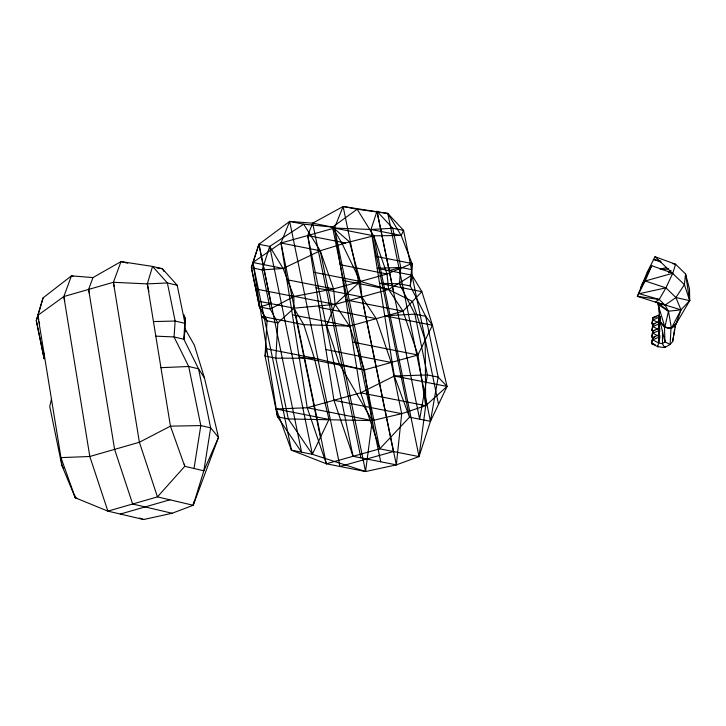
<?xml version="1.0" encoding="UTF-8"?>
<svg xmlns="http://www.w3.org/2000/svg" width="726" height="726" viewBox="0 0 726 726"><rect width="100%" height="100%" fill="white"/><g stroke="black" fill="none" stroke-linecap="round" stroke-linejoin="round"><path stroke-width="1.09" d="M657.484 345.63L657.702 346.729L651.748 343.643L651.757 341.274L652.819 337.526L658.573 334.967L659.771 335.203L659.752 337.572L657.702 346.729L664.653 347.563L670.098 344.505L672.657 341.565L675.688 324.54L670.987 328.551L670.098 344.505L664.907 341.774L660.079 321.464L658.146 302.987L637.346 296.344L647.274 272.069L655.079 256.714L675.597 264.255L685.553 273.956L689.5 289.039L689.7 300.664L675.97 324.086L671.414 328.179L664.862 327.136L660.079 321.473L660.07 316.99M653.327 338.461L651.785 336.991L652.865 330.875L658.609 328.315L659.816 328.551L658.999 335.24M653.309 332.018L651.83 330.339L652.901 324.223L658.654 321.663L659.861 321.908L659.045 328.588M653.4 325.184L651.875 323.687L652.946 317.571L658.7 315.011L658.845 321.89M658.573 334.967L658.754 342.971L662.439 343.697L664.653 347.563L665.143 346.502M658.609 328.315L658.8 336.32M658.654 321.663L658.845 329.668M658.872 325.402L658.854 327.762L659.843 324.268L658.645 324.032L652.892 326.591L651.83 330.339M658.918 318.75L658.899 321.11L659.889 317.616L658.682 317.38L652.937 319.939L651.875 323.687M662.52 331.192L662.439 343.697L664.907 341.774L664.925 339.868M183.85 314.549L185.03 317.707L183.887 339.251L198.525 368.799L204.423 377.865L218.499 437.406L193.216 505.269L172.126 513.255L143.648 519.517L107.884 511.131L75.286 497.791L61.873 465.511L49.749 406.433L51.464 399.146M660.079 321.464L660.206 316.509L660.079 321.464L664.517 327.281L664.907 341.774M419.029 456.6L373.709 235.832L345.449 243.001L320.248 250.769L283.113 268.466L252.893 262.485L251.405 267.749L259.5 306.907L267.041 320.81L265.044 356.03L277.523 416.815L301.58 452.171L258.91 244.281L289.665 221.421L312.688 223.181L332.535 227.111L349.569 241.958L360.323 281.461L361.866 296.934L396.342 464.867L365.559 471.537L326.31 463.769L291.416 450.165L276.252 408.983L252.893 262.485L258.91 244.281L269.691 246.413L303.677 224.189L332.535 227.111L357.138 209.251L387.775 213.426L403.574 230.387L411.56 269.573L410.235 285.953L425.69 316.3L432.442 325.221L447.062 386.432L430.445 421.316L419.029 456.6L396.342 464.867L353.036 456.3L333.96 400.262L307.724 235.533L312.688 223.181L343.126 206.483L387.775 213.426L401.197 235.478L411.987 263.502L412.005 275.19L410.235 285.953L399.445 283.821L379.553 283.294L421.879 291.67L432.442 325.221L417.931 354.996L425.69 405.662L419.029 456.6L379.771 448.831L326.31 463.769L307.225 407.731L280.989 243.001L289.665 221.421L303.677 224.189L320.248 250.769L333.588 288.93L335.14 304.403L326.673 325.393L339.414 364.071L372.229 420.599L365.559 471.537L312.371 454.313L291.416 450.165L252.893 262.485L280.989 243.001L334.45 228.064L370.977 229.498L392.784 228.254L403.574 230.387L401.197 235.478L373.709 235.832L334.45 228.064L343.126 206.483L357.138 209.251L373.709 235.832L387.049 273.992L388.601 289.474L403.012 311.191L417.931 354.996L364.461 369.924L299.148 357.001M375.242 256.233L411.987 263.502L411.56 269.573L400.779 267.431L377.166 268.293L412.005 275.19L421.879 291.67L403.012 311.191L349.551 326.128L303.795 324.658L261.469 316.291L267.041 320.81L277.831 322.943L293.921 308.178L335.14 304.403L388.601 289.474L412.005 275.19L438.522 404.373M400.779 267.431L399.445 283.821L414.909 314.167L427.387 374.952L419.664 419.183L376.985 211.293L392.784 228.254L400.779 267.431L389.181 270.671M658.282 302.279L658.863 308.595M396.342 464.867L401.705 413.675L391.196 362.465L376.277 318.66L361.866 296.934L316.055 287.877M153.449 321.573L175.148 321.046L184.976 323.351L177.208 285.264L162.379 268.72L152.551 266.415L121.006 261.605L92.964 277.577L71.438 275.853L63.834 296.544L89.815 456.5L107.884 511.131L157.451 496.883L193.216 505.269L193.588 501.92M674.581 329.341L672.657 341.565M674.808 327.208L675.044 325.066M194.024 468.497L200.821 425.581L188.696 366.494L174.059 336.946L175.148 321.046L167.379 282.959L152.551 266.415L147.324 283.893L170.447 426.144L184.767 466.328L203.852 470.802L218.499 437.406L210.649 427.877L198.525 368.799L188.696 366.494L160.945 367.674M379.771 448.831L334.45 228.064L360.686 392.802L379.771 448.831L409.5 417.178L430.445 421.316L438.168 377.084L425.69 316.3L414.909 314.167L384.735 315.783L432.442 325.221M659.09 321.936L659.889 317.616M651.785 336.991L652.865 330.875L654.852 330.475M655.569 344.968L651.748 343.643L652.819 337.526L654.816 337.127M658.818 334.414L659.798 330.92L658.6 330.684L652.846 333.234L657.81 335.811M658.772 341.066L659.752 337.572L658.555 337.336L652.801 339.886L658.754 342.971M73.063 276.234L71.438 275.853L43.07 297.878L36.3 320.638L44.114 358.708L43.968 353.036M43.07 297.878L36.3 320.638L44.168 358.698M193.216 505.269L203.852 470.802L210.649 427.877L200.821 425.581L170.447 426.144L139.383 442.252L89.815 456.5L60.966 457.616L37.843 315.365L63.834 296.544L113.401 282.296L147.324 283.893L167.379 282.959L177.208 285.264M251.405 267.749L258.91 244.281L271.061 303.677L259.445 306.916L251.405 267.749L262.195 269.89L283.113 268.466L293.903 296.489L293.921 308.178L320.438 437.361M283.113 268.466L269.691 246.413L262.195 269.89L270.235 309.049L277.831 322.943L275.826 358.172L288.304 418.956L312.371 454.313L328.978 419.419L314.367 358.208L303.795 324.658L293.921 308.178L259.082 301.29L259.445 306.916L267.041 320.81M172.126 513.255L132.667 504.007L114.599 449.376L88.617 289.42L92.964 277.577M184.313 464.114L184.767 466.328L157.451 496.883L139.383 442.252L113.401 282.296L121.006 261.605L127.694 263.175M676.768 322.026L675.97 324.086L680.988 309.848L689.7 300.664L685.553 273.956L684.409 284.619L689.7 300.664L675.906 297.542L665.951 287.841L645.151 280.998L637.346 296.344L659.199 299.466L665.025 305.147L668.474 311.209L671.414 328.179L680.988 309.848L675.906 297.542L684.409 284.619L655.079 256.714M675.906 297.542L665.025 305.147L658.146 302.987L668.474 311.209L664.862 327.136L658.055 304.493L668.474 311.209L680.988 309.848L655.478 301.998L659.199 299.466L665.951 287.841L672.748 273.257L651.73 265.68L645.151 280.998L672.748 273.257L675.597 264.255L672.403 263.556M675.688 324.54L670.978 328.551L664.599 327.099M640.695 287.387L651.73 265.68M668.691 272.74L669.871 270.843M669.708 272.223L671.015 270.453M289.32 295.337L335.14 304.403L360.323 281.461L388.601 289.474L412.441 301.435L425.182 340.104L425.69 405.662L401.705 413.675L372.229 420.599L288.304 418.956L277.523 416.815L276.252 408.983L307.225 407.731L360.686 392.802L394.327 375.995L427.387 374.952L438.168 377.084L447.062 386.432L425.69 405.662L360.686 392.802M642.165 283.512L644.77 281.67M411.987 263.502L387.049 273.992L333.588 288.93L293.903 296.489L270.235 309.049L259.445 306.916M120.325 514.053L169.893 499.806M647.274 272.069L649.407 271.569M660.061 269.092L666.45 267.604M665.951 287.841L639.189 293.694L659.199 299.466M656.939 316.772L652.946 317.571L652.937 319.939L657.892 322.507M654.897 323.823L652.901 324.223L652.892 326.591L657.856 329.159M662.557 269.582L668.7 268.91M314.367 358.208L275.826 358.172L265.044 356.03L266.651 348.77L314.367 358.208L364.461 369.924L372.229 420.599L307.225 407.731M155.818 336.138L174.059 336.946L183.887 339.251L185.194 329.014L185.03 317.707M156.87 267.93L162.379 268.72L164.003 271.542M401.197 235.478L370.977 229.498L376.985 211.293L393.202 290.028M345.449 243.001L307.724 235.533L353.036 456.3M664.517 327.281L670.969 328.551M340.294 264.736L387.049 273.992M313.559 272.205L360.323 281.461L342.282 243.972L332.535 227.111L380.705 461.772M342.79 280.408L388.601 289.474M651.748 343.643L653.736 344.033M286.834 279.673L333.588 288.93M345.894 299.883L403.012 311.191M257.158 289.22L293.903 296.489M319.159 307.352L376.277 318.66M292.424 314.821L349.551 326.128L364.461 369.924M352.609 342.064L417.931 354.996M325.874 349.533L391.196 362.465M394.327 375.995L409.5 417.178L370.977 229.498L394.327 375.995L447.062 386.432M333.96 400.262L401.705 413.675M276.252 408.983L328.978 419.419M660.687 260.997L653.237 259.363L661.486 262.204M63.716 468.306L61.873 465.511L60.966 457.616L75.286 497.791L77.346 498.272M689.119 300.5L689.7 300.664M139.456 518.046L143.648 519.517M335.14 304.403L349.551 326.128M204.423 377.865L194.377 345.177L185.194 329.014L185.62 331.12M387.775 213.426L430.445 421.316M343.126 206.483L393.428 451.536L339.968 466.473L289.665 221.421M365.559 471.537L320.248 250.769L280.989 243.001L326.31 463.769M312.688 223.181L360.849 457.843M269.691 246.413L312.371 454.313M147.324 283.893L148.894 291.553M113.401 282.296L114.291 286.652M88.617 289.42L89.507 293.776M63.834 296.544L64.723 300.9M37.843 315.365L38.741 319.739M39.186 321.927L39.64 324.105M74.832 495.577L75.286 497.791M659.262 310.646L659.671 312.706"/></g></svg>
